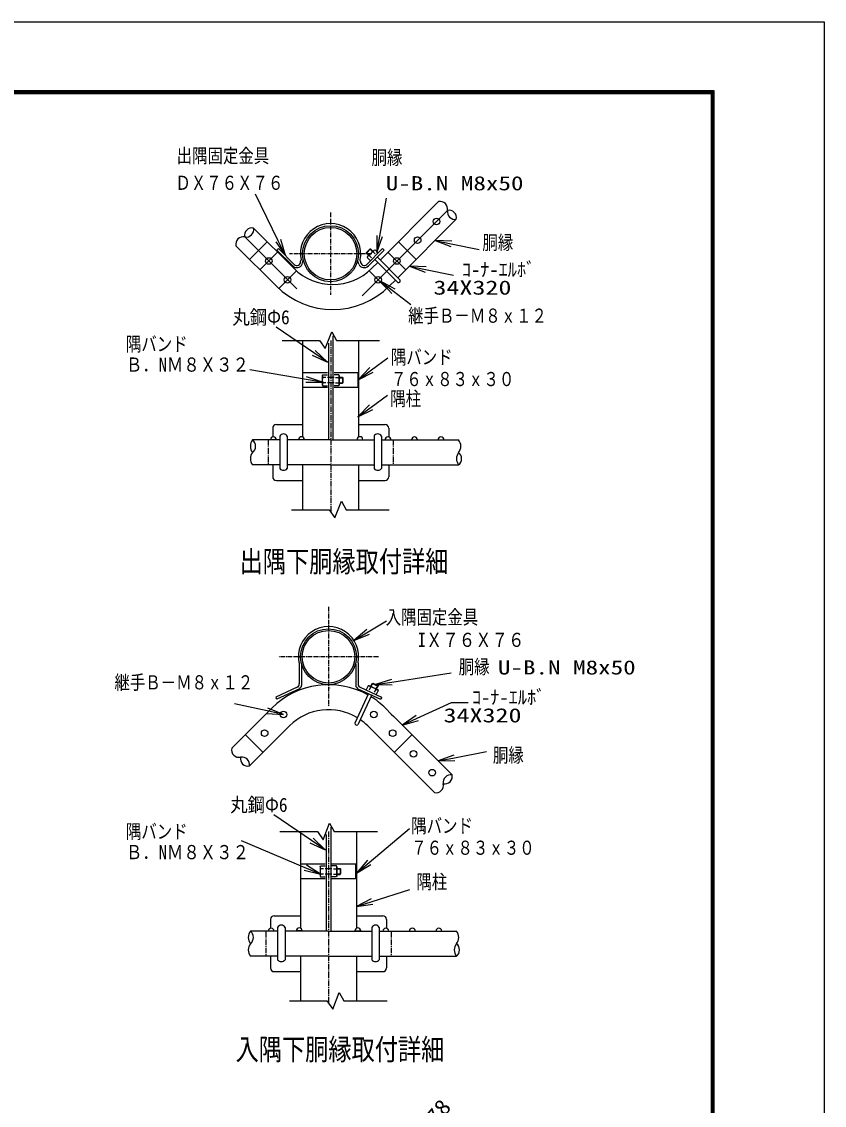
# Model space of a CAD drawing. Units: millimetres, scale not verified. Extents: x -4455 to 4455, y -3150 to 3150.
# Drawn here: x 2274 to 4455, y 204 to 3150 of the extents above; entities that cross this region are included whole.
import ezdxf
from ezdxf.enums import TextEntityAlignment as Align

# ---------------------------------------------------------------- set-up
doc = ezdxf.new("R2010")
doc.units = ezdxf.units.MM
doc.header["$LTSCALE"] = 20
doc.linetypes.add('USER4', pattern=[1.125, 0.75, -0.125, 0.125, -0.125])
doc.linetypes.add('USER5', pattern=[0.906, 0.591, -0.118, 0.079, -0.118])
for name, color, linetype, lineweight in [('0-1_1', 7, 'Continuous', 25), ('0-2_0', 7, 'Continuous', 25), ('0-4_EXTCNT-L', 2, 'Continuous', 25), ('0-6_CENTLN-L', 2, 'USER5', 25), ('0-7_PRTLST-S', 4, 'Continuous', 25), ('0-8_WAKU', 7, 'Continuous', 25)]:
    doc.layers.add(name, color=color, linetype=linetype, lineweight=lineweight)
doc.styles.add('ＭＳ ゴシック', font='')
doc.styles.get('ＭＳ ゴシック').set_extended_font_data('MS Gothic')

# ---------------------------------------------------------------- blocks, each defined once
blk = doc.blocks.new('DARROWS')
at = {"layer": '0-2_0', "color": 2}
blk.add_line((0, 0), (-19.982, 0), dxfattribs=at)
blk.add_lwpolyline([(-20, -3.333), (0, 0), (-20, 3.333)], dxfattribs=at)

msp = doc.modelspace()

# ---------------------------------------------------------------- linework, layer by layer
at = {"layer": '0-1_1'}
for p, q in [((3210.9, 2522.55), (3220.51, 2532.17)), ((3210.9, 2520.85), (3222.21, 2532.17)), ((3210.9, 2520.85), (3210.9, 2522.55)), ((3217.12, 2514.63), (3210.9, 2520.85)), ((3213.94, 2511.45), (3212.99, 2508.87)), ((3212.99, 2508.87), (3221.99, 2499.86)), ((3224.25, 2508.22), (3218.29, 2514.17)), ((3220.51, 2532.17), (3222.21, 2532.17)), ((3228.43, 2525.95), (3222.21, 2532.17)), ((3234.85, 2518.82), (3228.89, 2524.77)), ((3234.2, 2530.08), (3243.2, 2521.07)), ((3038.22, 2196.38), (3104.61, 2196.38)), ((3038.22, 2156.38), (3038.22, 2196.38)), ((3090.71, 2187.86), (3090.71, 2162.86)), ((3100.29, 2182.85), (3091.87, 2182.85)), ((3122.61, 2182.85), (3104.61, 2182.85)), ((3122.61, 2196.38), (3188.22, 2196.38)), ((3126.92, 2182.85), (3135.34, 2182.85)), ((3136.5, 2187.86), (3136.5, 2162.86)), ((3136.5, 2183.36), (3145.3, 2183.36)), ((3145.3, 2183.36), (3146.5, 2182.16)), ((3145.3, 2183.36), (3145.3, 2167.36)), ((3146.5, 2182.16), (3146.5, 2168.56)), ((3188.22, 2156.38), (3188.22, 2196.38)), ((3038.22, 2156.38), (3104.61, 2156.38)), ((3090.71, 2162.86), (3091.87, 2160.36)), ((3100.29, 2167.86), (3091.87, 2167.86)), ((3091.87, 2160.36), (3104.61, 2160.36)), ((3122.61, 2167.86), (3104.61, 2167.86)), ((3135.34, 2160.36), (3122.61, 2160.36)), ((3122.61, 2156.38), (3188.22, 2156.38)), ((3126.92, 2167.86), (3135.34, 2167.86)), ((3136.5, 2162.86), (3135.34, 2160.36)), ((3136.5, 2167.36), (3145.3, 2167.36)), ((3146.5, 2168.56), (3145.3, 2167.36)), ((3271.21, 2045.01), (3271.21, 2020.93)), ((3271.21, 1945.01), (3271.21, 1913.01)), ((3215.54, 1344.95), (3210.16, 1333.4)), ((3218.29, 1344.94), (3215.54, 1344.95)), ((3218.29, 1344.94), (3240.95, 1334.37)), ((3218.78, 1334.14), (3222.34, 1341.77)), ((3222.37, 1343.03), (3226.09, 1351.01)), ((3226.09, 1351.01), (3227.69, 1351.59)), ((3226.09, 1351.01), (3242.37, 1343.42)), ((3227.69, 1351.59), (3241.88, 1344.97)), ((3232.69, 1327.66), (3236.73, 1334.67)), ((3242.73, 1332.27), (3237.35, 1320.72)), ((3238.23, 1336.25), (3242.63, 1343.88)), ((3241.14, 1334.52), (3242.73, 1332.27)), ((3242.19, 1345.51), (3242.63, 1343.88)), ((3032.31, 861.15), (3098.69, 861.15)), ((3032.31, 821.15), (3032.31, 861.15)), ((3084.8, 852.62), (3085.96, 855.12)), ((3085.96, 855.12), (3098.69, 855.12)), ((3116.69, 861.15), (3182.31, 861.15)), ((3129.43, 855.12), (3116.69, 855.12)), ((3130.59, 852.62), (3129.43, 855.12)), ((3182.31, 821.15), (3182.31, 861.15)), ((3094.38, 847.62), (3085.96, 847.62)), ((3094.38, 832.63), (3085.96, 832.63)), ((3116.69, 847.62), (3098.69, 847.62)), ((3116.69, 832.63), (3098.69, 832.63)), ((3121.01, 847.62), (3129.43, 847.62)), ((3121.01, 832.63), (3129.43, 832.63)), ((3130.59, 848.12), (3139.39, 848.12)), ((3130.59, 832.12), (3139.39, 832.12)), ((3139.39, 848.12), (3139.39, 832.12)), ((3139.39, 848.12), (3140.59, 846.92)), ((3140.59, 833.32), (3139.39, 832.12)), ((3140.59, 846.92), (3140.59, 833.32)), ((3032.31, 821.15), (3098.69, 821.15)), ((3116.69, 821.15), (3182.31, 821.15)), ((3265.29, 709.78), (3265.29, 685.7)), ((3265.29, 609.78), (3265.29, 577.78))]:
    msp.add_line(p, q, dxfattribs=at)
at = {"layer": '0-1_1', "color": 4}
for p, q in [((3217.97, 2515.48), (3210.9, 2522.55)), ((3227.58, 2525.1), (3220.51, 2532.17)), ((3136.5, 2182.16), (3146.5, 2182.16)), ((3136.5, 2168.56), (3146.5, 2168.56)), ((3223.46, 1342.53), (3227.69, 1351.59)), ((3237.19, 1336.85), (3242.19, 1345.51)), ((3130.59, 846.92), (3140.59, 846.92)), ((3130.59, 833.32), (3140.59, 833.32))]:
    msp.add_line(p, q, dxfattribs=at)
at = {"layer": '0-1_1'}
for points in [[(3213.94, 2511.45), (3231.61, 2529.13), (3234.2, 2530.08)], [(3090.71, 2187.86), (3091.87, 2190.36), (3104.61, 2190.36)], [(3136.5, 2187.86), (3135.34, 2190.36), (3122.61, 2190.36)], [(3084.8, 852.62), (3084.8, 827.62), (3085.96, 825.12), (3098.69, 825.12)], [(3130.59, 852.62), (3130.59, 827.62), (3129.43, 825.12), (3116.69, 825.12)]]:
    msp.add_lwpolyline(points, dxfattribs=at)
for centre, radius, start, end in [((3222.02, 2503.37), 11.43, 109.02018, 134.99997), ((3240.38, 2502.68), 24.9, 117.48081, 152.51947), ((3239.69, 2521.05), 11.43, 134.99997, 160.97977), ((3102.14, 2187.86), 11.43, 180, 205.9798), ((3115.61, 2175.36), 24.9, 162.4805, 197.51917), ((3125.07, 2187.86), 11.43, 334.02018, 359.99997), ((3111.6, 2175.36), 24.9, 342.48081, 17.51947), ((3125.07, 2162.86), 11.43, 359.99997, 25.97977), ((3213.47, 1334.58), 11.43, 39.02018, 64.99997), ((3219.1, 1317.09), 24.9, 44.91758, 82.51947), ((3236.29, 1322.99), 11.43, 61.13882, 87.11862), ((3096.23, 852.62), 11.43, 180, 205.9798), ((3109.7, 840.12), 24.9, 162.4805, 197.51917), ((3119.16, 852.62), 11.43, 334.02018, 359.99997), ((3105.69, 840.12), 24.9, 342.48081, 17.51947), ((3119.16, 827.62), 11.43, 359.99997, 25.97977)]:
    msp.add_arc(centre, radius, start, end, dxfattribs=at)
at = {"layer": '0-2_0'}
for p, q in [((3406.78, 2660.95), (3247.99, 2502.16)), ((3430.82, 2636.91), (3198.95, 2405.04)), ((3454.86, 2612.87), (3296.07, 2454.08)), ((2880.15, 2564.71), (3021.5, 2423.36)), ((3013.32, 2479.62), (2904.19, 2588.75)), ((2965.23, 2431.54), (2856.11, 2540.66)), ((2941.19, 2551.75), (2893.11, 2503.66)), ((2971.78, 2533.21), (2967.53, 2528.97)), ((3014.61, 2490.39), (2971.78, 2533.21)), ((3345.66, 2503.66), (3297.57, 2551.75)), ((2969.48, 2523.46), (2921.39, 2475.38)), ((3010.36, 2486.14), (2967.53, 2528.97)), ((3216.05, 2486.14), (3258.88, 2528.97)), ((3239.77, 2510.38), (3302.73, 2447.42)), ((3317.37, 2475.38), (3269.29, 2523.46)), ((3031.63, 2498.47), (3032.94, 2502.49)), ((3036.27, 2490.9), (3039.21, 2501.96)), ((3190.14, 2490.9), (3187.3, 2499.2)), ((3194.79, 2498.47), (3193.47, 2502.49)), ((3241.32, 2495.49), (3225.45, 2479.62)), ((3233.36, 2503.45), (3295.63, 2441.17)), ((3020.39, 2472.55), (2972.31, 2424.47)), ((3266.46, 2424.47), (3218.38, 2472.55)), ((3289.4, 2447.41), (3273.53, 2431.54)), ((2981.37, 2283.74), (3083.2, 2283.74)), ((3037.21, 2283.74), (3037.21, 2021.13)), ((3129.34, 2283.74), (3246.38, 2283.74)), ((3189.21, 2283.74), (3189.21, 2020.74)), ((3091.87, 2167.86), (3090.71, 2162.86)), ((2956.01, 2045.01), (2956.01, 2020.93)), ((2966.01, 2055.01), (3037.21, 2055.01)), ((3189.21, 2055.01), (3261.21, 2055.01)), ((2975.86, 2013.01), (2901.37, 2013.01)), ((2965.93, 2013.17), (2949.93, 2013.17)), ((2975.35, 2023.01), (2975.35, 1935.01)), ((2995.35, 2023.01), (2995.35, 1935.01)), ((3113.61, 2013.01), (2995.86, 2013.01)), ((3042.16, 2013.73), (3026.16, 2013.73)), ((3113.61, 2013.01), (3231.35, 2013.01)), ((3185.06, 2013.73), (3201.06, 2013.73)), ((3231.35, 2023.01), (3231.35, 1935.01)), ((3251.35, 2023.01), (3251.35, 1935.01)), ((3251.35, 2013.01), (3461.34, 2013.01)), ((3261.28, 2013.17), (3277.28, 2013.17)), ((3333.28, 2013.17), (3349.28, 2013.17)), ((3405.28, 2013.17), (3421.28, 2013.17)), ((2975.86, 1945.01), (2901.37, 1945.01)), ((2956.01, 1945.01), (2956.01, 1913.01)), ((3113.61, 1945.01), (2995.86, 1945.01)), ((3037.21, 1945.01), (3037.21, 1823.44)), ((3113.61, 1945.01), (3231.35, 1945.01)), ((3189.21, 1945.01), (3189.21, 1823.44)), ((3251.35, 1945.01), (3461.34, 1945.01)), ((2966.01, 1903.01), (3037.21, 1903.01)), ((3189.21, 1903.01), (3261.21, 1903.01)), ((3007.53, 1823.44), (3109.36, 1823.44)), ((3155.49, 1823.44), (3272.54, 1823.44)), ((3028.18, 1406.97), (3028.18, 1349.79)), ((3034.35, 1403.68), (3034.35, 1346.04)), ((3181.79, 1403.68), (3181.79, 1346.04)), ((3187.96, 1406.97), (3187.96, 1349.79)), ((3022.41, 1340.72), (2964.31, 1313.63)), ((3028.58, 1336.98), (2966.84, 1308.19)), ((3187.56, 1336.98), (3249.3, 1308.19)), ((3193.73, 1340.72), (3251.83, 1313.63)), ((2963.4, 1313.11), (2966.84, 1308.19)), ((3216.59, 1323.45), (3179.37, 1243.62)), ((3225.29, 1319.79), (3187.66, 1239.09)), ((3252.74, 1313.11), (3249.3, 1308.19)), ((2953.92, 1284), (2844.8, 1174.87)), ((3278.09, 1268.13), (3262.22, 1284)), ((3278.09, 1268.13), (3284.76, 1261.46)), ((3443.55, 1102.67), (3284.76, 1261.46)), ((2929.88, 1163.79), (2881.8, 1211.87)), ((3002.01, 1235.91), (2892.88, 1126.79)), ((3395.47, 1054.58), (3214.14, 1235.91)), ((3334.35, 1211.87), (3286.26, 1163.79)), ((2975.46, 948.51), (3077.29, 948.51)), ((3031.29, 948.51), (3031.29, 685.89)), ((3123.43, 948.51), (3240.47, 948.51)), ((3183.29, 948.51), (3183.29, 685.51)), ((3085.96, 832.63), (3084.8, 827.62)), ((2950.09, 709.78), (2950.09, 685.7)), ((2960.09, 719.78), (3031.29, 719.78)), ((3183.29, 719.78), (3255.29, 719.78)), ((2969.95, 677.78), (2895.46, 677.78)), ((2960.02, 677.93), (2944.02, 677.93)), ((2969.44, 687.78), (2969.44, 599.78)), ((2989.44, 687.78), (2989.44, 599.78)), ((3107.69, 677.78), (2989.95, 677.78)), ((3036.24, 678.5), (3020.24, 678.5)), ((3107.69, 677.78), (3225.44, 677.78)), ((3179.15, 678.5), (3195.15, 678.5)), ((3225.44, 687.78), (3225.44, 599.78)), ((3245.44, 687.78), (3245.44, 599.78)), ((3245.44, 677.78), (3455.43, 677.78)), ((3255.37, 677.93), (3271.37, 677.93)), ((3327.37, 677.93), (3343.37, 677.93)), ((3399.37, 677.93), (3415.37, 677.93)), ((2969.95, 609.78), (2895.46, 609.78)), ((2950.09, 609.78), (2950.09, 577.78)), ((3107.69, 609.78), (2989.95, 609.78)), ((3031.29, 609.78), (3031.29, 488.21)), ((3107.69, 609.78), (3225.44, 609.78)), ((3183.29, 609.78), (3183.29, 488.21)), ((3245.44, 609.78), (3455.43, 609.78)), ((2960.09, 567.78), (3031.29, 567.78)), ((3183.29, 567.78), (3255.29, 567.78)), ((3001.61, 488.21), (3103.44, 488.21)), ((3149.58, 488.21), (3266.63, 488.21))]:
    msp.add_line(p, q, dxfattribs=at)
msp.add_lwpolyline([(3211.81, 2490.39), (3254.64, 2533.21), (3258.88, 2528.97)], dxfattribs=at)
for centre, radius in [((3113.21, 2519.28), 76), ((3400.81, 2606.9), 9), ((3113.21, 2519.28), 71.4), ((3349.9, 2555.99), 9), ((2945.44, 2499.42), 9), ((3293.33, 2499.42), 9), ((2996.35, 2448.51), 9), ((3242.42, 2448.51), 9), ((3107.7, 1423.75), 76), ((3107.7, 1423.75), 71.4), ((2985.04, 1267.03), 9), ((3231.11, 1267.03), 9), ((2934.12, 1216.11), 9), ((3282.02, 1216.11), 9), ((3338.59, 1159.55), 9), ((3389.5, 1108.63), 9)]:
    msp.add_circle(centre, radius, dxfattribs=at)
for centre, radius, start, end in [((3411.19, 2641.32), 20.12, 347.32502, 102.67498), ((3451.48, 2633.53), 20.94, 170.70756, 279.29244), ((3435.23, 2617.28), 20.12, 347.32502, 102.67498), ((3113.21, 2519.28), 82, 348.18588, 191.81412), ((2875.74, 2545.08), 20.12, 77.32502, 192.67498), ((2899.78, 2569.12), 20.12, 77.32502, 192.67498), ((2883.53, 2585.37), 20.94, 260.70756, 9.29244), ((3021.68, 2497.46), 16, 225, 335.81491), ((3119.38, 2585.69), 150, 225, 315), ((3021.68, 2497.46), 10, 225, 5.79413), ((3204.74, 2497.46), 16, 204.18509, 315), ((3204.74, 2497.46), 10, 174.20587, 315), ((3243.42, 2505.39), 11.03, 197.46261, 200.01013), ((3297.52, 2446.19), 5.36, 249.37654, 13.28297), ((3119.38, 2585.69), 218, 225, 315), ((3296.39, 2454.56), 13.41, 266.78234, 270.35133), ((2966.01, 2045.01), 10, 89.99997, 179.99997), ((3261.21, 2045.01), 10, 0, 89.99997), ((2922.5, 1996.01), 27.12, 141.18192, 218.81808), ((2887.68, 1996.01), 21.82, 308.83288, 51.16712), ((2957.93, 2013.17), 8, 359.99997, 179.99997), ((2985.35, 2018.35), 11.03, 24.98987, 155.01013), ((3034.16, 2013.73), 8, 359.99997, 179.99997), ((3193.06, 2013.73), 8, 0, 180), ((3241.35, 2018.35), 11.03, 24.98987, 155.01013), ((3269.28, 2013.17), 8, 0, 180), ((3341.28, 2013.17), 8, 0, 180), ((3413.28, 2013.17), 8, 0, 180), ((3440.21, 1996.01), 27.12, 321.18192, 38.81808), ((2922.5, 1962.01), 27.12, 141.18192, 218.81808), ((3482.47, 1962.01), 27.12, 141.18192, 218.81808), ((3447.65, 1962.01), 21.82, 308.83288, 51.16712), ((2985.35, 1943.95), 13.41, 221.78234, 318.21766), ((3241.35, 1943.95), 13.41, 221.78234, 318.21766), ((2966.01, 1913.01), 10, 179.99997, 269.99997), ((3261.21, 1913.01), 10, 269.99997, 0), ((3107.7, 1423.75), 82, 348.18588, 191.81412), ((3108.07, 1129.85), 218, 60.65139, 135), ((3018.18, 1349.79), 10, 295, 0), ((3024.35, 1346.04), 10, 295, 0), ((3191.79, 1346.04), 10, 180, 245), ((3197.96, 1349.79), 10, 180, 245), ((3108.07, 1129.85), 218, 45, 58.15974), ((3108.07, 1129.85), 150, 58.67324, 135), ((3184.72, 1243.57), 5.36, 179.37654, 303.28297), ((3192.2, 1247.5), 13.41, 196.78234, 200.35133), ((3108.07, 1129.85), 150, 45, 55.03222), ((2864.42, 1170.46), 20.12, 167.32502, 282.67498), ((2888.47, 1146.42), 20.12, 167.32502, 282.67498), ((2872.22, 1130.17), 20.94, 350.70756, 99.29244), ((3440.17, 1082.01), 20.94, 80.70756, 189.29244), ((3423.92, 1098.25), 20.12, 257.32502, 12.67498), ((3399.88, 1074.21), 20.12, 257.32502, 12.67498), ((2960.09, 709.78), 10, 89.99997, 179.99997), ((3255.29, 709.78), 10, 0, 89.99997), ((2916.59, 660.78), 27.12, 141.18192, 218.81808), ((2881.77, 660.78), 21.82, 308.83288, 51.16712), ((2952.02, 677.93), 8, 359.99997, 179.99997), ((2979.44, 683.12), 11.03, 24.98987, 155.01013), ((3028.24, 678.5), 8, 359.99997, 179.99997), ((3187.15, 678.5), 8, 0, 180), ((3235.44, 683.12), 11.03, 24.98987, 155.01013), ((3263.37, 677.93), 8, 0, 180), ((3335.37, 677.93), 8, 0, 180), ((3407.37, 677.93), 8, 0, 180), ((3434.3, 660.78), 27.12, 321.18192, 38.81808), ((2916.59, 626.78), 27.12, 141.18192, 218.81808), ((3476.56, 626.78), 27.12, 141.18192, 218.81808), ((3441.74, 626.78), 21.82, 308.83288, 51.16712), ((2979.44, 608.71), 13.41, 221.78234, 318.21766), ((3235.44, 608.71), 13.41, 221.78234, 318.21766), ((2960.09, 577.78), 10, 179.99997, 269.99997), ((3255.29, 577.78), 10, 269.99997, 0)]:
    msp.add_arc(centre, radius, start, end, dxfattribs=at)
at = {"layer": '0-4_EXTCNT-L'}
for p, q in [((2971.01, 2554.58), (2909.17, 2680.74)), ((3246.74, 2567.17), (3265.02, 2670.37)), ((3441.32, 2546.23), (3517.04, 2530.78)), ((3371.51, 2476.43), (3447.23, 2460.98)), ((3284.46, 2417.15), (3331.43, 2380.99)), ((3334.84, 2391.2), (3335.04, 2391.2)), ((3067.47, 2249.8), (2965.33, 2319.71)), ((3224.34, 2203.55), (3268.43, 2236.3)), ((3046.97, 2177.55), (2893.81, 2203.96)), ((3223.63, 2102.27), (3267.71, 2135.02)), ((3215.32, 1491.16), (3265.64, 1521.69)), ((3279.85, 1354.88), (3441.06, 1379.8)), ((3449.93, 1149.12), (3536.75, 1166.17)), ((3061.56, 924.34), (2959.42, 994.24)), ((3218.15, 864.69), (3327.45, 956.9)), ((3044.51, 850.15), (2871.05, 923.48)), ((3226.16, 758.44), (3328.91, 791.25))]:
    msp.add_line(p, q, dxfattribs=at)
at = {"layer": '0-4_EXTCNT-L', "color": 4}
for p, q in [((3107.61, 2275.78), (3107.61, 2013.01)), ((3119.61, 2295.86), (3119.61, 2013.01)), ((3113.69, 960.62), (3113.69, 677.78)), ((3101.69, 940.55), (3101.69, 677.78))]:
    msp.add_line(p, q, dxfattribs=at)
at = {"layer": '0-4_EXTCNT-L'}
for points in [[(3348.9, 1256.99), (3442.28, 1299.82), (3487.28, 1299.82)], [(2941.03, 1276.44), (2852.15, 1295.46), (2852.35, 1295.46)]]:
    msp.add_lwpolyline(points, dxfattribs=at)
at = {"layer": '0-6_CENTLN-L'}
for p, q in [((3113.21, 2631.28), (3113.21, 2407.28)), ((3225.21, 2519.28), (3001.21, 2519.28)), ((3107.7, 1559.75), (3107.7, 1287.75)), ((3243.7, 1423.75), (2971.7, 1423.75))]:
    msp.add_line(p, q, dxfattribs=at)
at = {"layer": '0-6_CENTLN-L', "linetype": 'USER4'}
for p, q in [((3122.61, 2367.76), (3122.61, 2367.71)), ((3113.61, 2283.74), (3113.61, 1817.42)), ((2943.61, 2013.01), (2943.61, 1945.01)), ((3283.61, 2013.01), (3283.61, 1945.01)), ((3111.29, 1338.77), (3111.29, 1338.82)), ((3107.69, 948.51), (3107.69, 482.19)), ((2937.69, 677.78), (2937.69, 609.78)), ((3277.69, 677.78), (3277.69, 609.78))]:
    msp.add_line(p, q, dxfattribs=at)
at = {"layer": '0-7_PRTLST-S'}
for p, q in [((3077.29, 948.51), (3093.09, 926.14)), ((3093.09, 926.14), (3110.7, 971.41)), ((3110.7, 971.41), (3123.43, 948.51)), ((3119.24, 465.84), (3136.85, 511.11)), ((3136.85, 511.11), (3149.58, 488.21)), ((3103.44, 488.21), (3119.24, 465.84))]:
    msp.add_line(p, q, dxfattribs=at)
for points in [[(3083.2, 2283.74), (3099, 2261.37), (3116.61, 2306.64), (3129.34, 2283.74)], [(3109.36, 1823.44), (3125.15, 1801.07), (3142.76, 1846.34), (3155.49, 1823.44)]]:
    msp.add_lwpolyline(points, dxfattribs=at)
at = {"layer": '0-8_WAKU', "color": 3}
msp.add_lwpolyline([(-4455, 3150), (4455, 3150), (4455, -3150), (-4455, -3150)], close=True, dxfattribs=at)
at = {"layer": '0-8_WAKU'}
for points in [[(-4155, 2962.5), (4155, 2962.5), (4155, -2962.5), (-4155, -2962.5)], [(-4153.13, 2960.62), (4153.12, 2960.62), (4153.12, -2960.63), (-4153.13, -2960.63)], [(-4151.25, 2958.75), (4151.25, 2958.75), (4151.25, -2958.75), (-4151.25, -2958.75)], [(-4149.38, 2956.87), (4149.37, 2956.87), (4149.37, -2956.88), (-4149.38, -2956.88)], [(-4147.5, 2955), (4147.5, 2955), (4147.5, -2955), (-4147.5, -2955)]]:
    msp.add_lwpolyline(points, close=True, dxfattribs=at)

# ---------------------------------------------------------------- block references
at = {"layer": '0-4_EXTCNT-L', "xscale": 2.25, "yscale": 2.25}
for p, rotation in [((3238.89, 2522.86), 259.95368), ((2990.82, 2514.17), 296.11414), ((3397.22, 2555.23), 168.46763), ((3327.42, 2485.43), 168.46763), ((3248.81, 2444.61), 142.40273), ((3104.61, 2224.38), 325.61124), ((3188.22, 2176.72), 216.6041), ((3091.32, 2169.91), 350.21882), ((3187.5, 2075.44), 216.6041), ((3176.85, 1467.82), 211.24787), ((3235.38, 1348), 188.78717), ((2985.04, 1267.03), 347.92339), ((3307.99, 1238.23), 204.63863), ((3405.77, 1140.45), 191.10828), ((3098.69, 898.92), 325.61124), ((3085.96, 832.63), 337.08487), ((3183.76, 835.68), 220.15115), ((3183.29, 744.75), 197.70958)]:
    msp.add_blockref('DARROWS', p, dxfattribs=dict(at, rotation=rotation))

# ---------------------------------------------------------------- texts
at = {"layer": '0-2_0', "color": 3, "style": 'ＭＳ ゴシック', "width": 1.1}
msp.add_text('φ78', height=43.3, rotation=49.46, dxfattribs=at).set_placement((3379.27, 102.49), align=Align.BOTTOM_LEFT)
at = {"layer": '0-4_EXTCNT-L', "color": 4, "style": 'ＭＳ ゴシック'}
for s, height, width, p in [('出隅固定金具', 38.42, 0.8, (2695.06, 2754.89)), ('胴縁', 38.42, 0.8, (3224.64, 2750.07)), ('ＤＸ７６Ｘ７６', 38.42, 0.8, (2691.56, 2681.36)), ('U-B.N M8x50', 38.48, 1.3, (3263.17, 2680.04)), ('胴縁', 38.42, 0.8, (3525.85, 2518.99)), ('ｺ-ﾅ-ｴﾙﾎﾞ', 38.48, 0.95, (3470.25, 2445.56)), ('34X320', 38.48, 1.35, (3392.76, 2396.44)), ('丸鋼Φ6', 38.48, 0.9, (2846.38, 2315.91)), ('継手Ｂ－Ｍ８ｘ１２', 38.42, 0.8, (3323.93, 2320.19)), ('隅バンド', 38.42, 0.8, (2557.08, 2243.12)), ('隅バンド', 38.42, 0.8, (3277.18, 2207.38)), ('Ｂ．NＭ８Ｘ３２', 38.48, 0.85, (2557.08, 2187.1)), ('７６ｘ８３ｘ３０', 38.42, 0.8, (3277.18, 2147.86)), ('隅柱', 38.42, 0.8, (3275.47, 2094.76)), ('出隅下胴縁取付詳細', 57.77, 0.8, (2866.11, 1636.41)), ('入隅固定金具', 38.42, 0.8, (3262.97, 1500.66)), ('IＸ７６Ｘ７６', 38.48, 0.85, (3350.17, 1438.96)), ('胴縁', 38.42, 0.8, (3461.27, 1365.74)), ('U-B.N M8x50', 38.48, 1.3, (3568.11, 1364.01)), ('継手Ｂ－Ｍ８ｘ１２', 38.42, 0.8, (2525.89, 1323.45)), ('ｺ-ﾅ-ｴﾙﾎﾞ', 38.48, 0.95, (3497.63, 1282.85)), ('34X320', 38.48, 1.35, (3420.13, 1233.74)), ('胴縁', 38.42, 0.8, (3554.4, 1125.5)), ('丸鋼Φ6', 38.48, 0.9, (2840.47, 990.45)), ('隅バンド', 38.42, 0.8, (2557.08, 917.94)), ('隅バンド', 38.42, 0.8, (3332.39, 933.44)), ('７６ｘ８３ｘ３０', 38.42, 0.8, (3332.39, 873.92)), ('Ｂ．NＭ８Ｘ３２', 38.48, 0.85, (2557.08, 861.92)), ('隅柱', 38.42, 0.8, (3346.46, 781.4)), ('入隅下胴縁取付詳細', 57.77, 0.8, (2855.04, 310.3))]:
    msp.add_text(s, height=height, dxfattribs=dict(at, width=width)).set_placement(p, align=Align.BOTTOM_LEFT)

doc.saveas('drawing.dxf')
